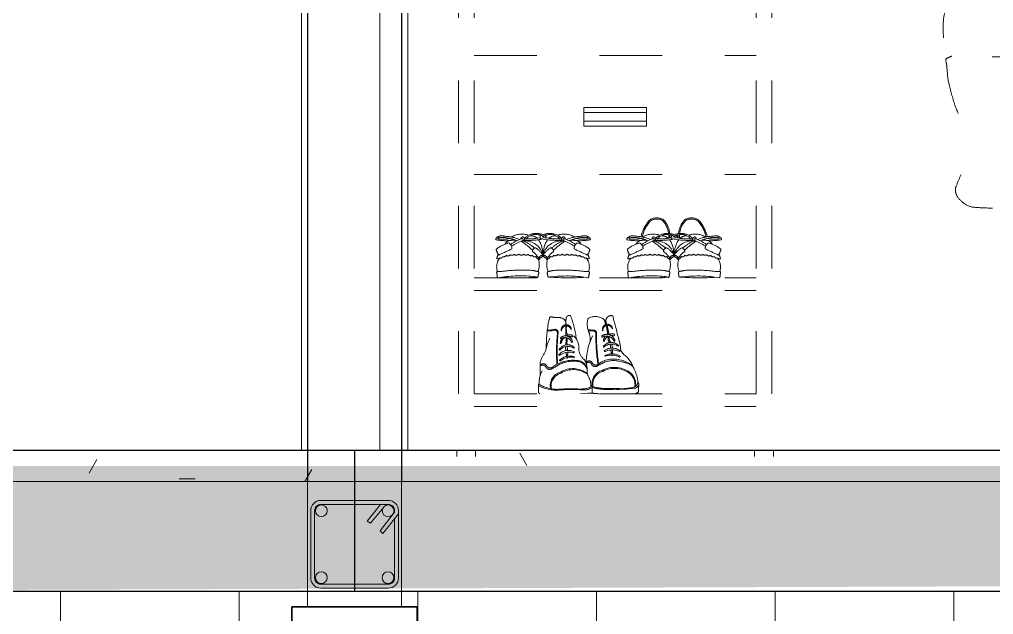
# Model space of a CAD drawing. Header units: millimetres. Extents: x -9559 to 23034, y -7226 to 22400.
# Drawn here: x 152.648 to 154.201, y 46.702 to 47.651 of the extents above; entities that cross this region are included whole.
import ezdxf

# ---------------------------------------------------------------- set-up
doc = ezdxf.new("R2010")
doc.units = ezdxf.units.MM
doc.header["$LTSCALE"] = 0.02
for name, pattern in [('0', [0]), ('ACAD_ISO02W100', [15, 12, -3]), ('DASHED2', [0.375, 0.25, -0.125]), ('Trazo', [0.00635, 0.003175, -0.003175])]:
    doc.linetypes.add(name, pattern=pattern)
for name, color, linetype, lineweight in [('A-DOOR', 8, '0', 18), ('A-DOOR-FRAM', 8, 'Continuous', 18), ('A-FLOR', 252, 'Continuous', 30), ('A-FLOR-LEVL', 251, 'ACAD_ISO02W100', 9), ('A-FLOR-MCUT', 251, 'Continuous', 18), ('A-FLOR-PATT', 8, 'Continuous', 18), ('A-Mueble cocina 1', 9, 'Trazo', 9), ('ES-ZAPATA CORRIDA', 251, 'Continuous', 30)]:
    doc.layers.add(name, color=color, linetype=linetype, lineweight=lineweight)

# ---------------------------------------------------------------- blocks, each defined once
blk = doc.blocks.new('Puerta de 1 hoja - 90 x 210 cm-V19-Sección 3')
at = {"layer": 'A-DOOR', "lineweight": 18}
for p, q in [((5.7072, 2.1), (5.7072, 0)), ((5.7522, 0), (5.7522, 2.1)), ((5.7072, 0), (5.7522, 0))]:
    blk.add_line(p, q, dxfattribs=at)
at = {"layer": 'A-DOOR-FRAM', "lineweight": 9}
for p, q in [((5.5822, 0), (5.5822, 2.1)), ((5.5922, 0), (5.5922, 2.065))]:
    blk.add_line(p, q, dxfattribs=at)
blk = doc.blocks.new('zapata corte')
at = {"layer": 'ES-ZAPATA CORRIDA', "true_color": 0x000000, "transparency": 33554534}
h = blk.add_hatch(dxfattribs=at)
h.set_pattern_fill('214', color=18, scale=0.4, pattern_type=2)
h.set_pattern_definition([(0, (-103.39972, 12.96242), (0.176, 0.304), [0.008, -0.268, 0.004, -0.116, 0.008, -0.284]), (10, (-103.47572, 13.12642), (0.1075682, 0.380459), [0.004, -0.068, 0.008, -0.212, 0.004, -0.264]), (20, (-103.51572, 12.99842), (0.17796127, 0.294635), [0.008, -0.22, 0.004, -0.164, 0.008, -0.128]), (30, (-103.39972, 12.97442), (-0.0292923, 0.3387358), [0.004, -0.132, 0.008, -0.196, 0.004, -0.26]), (40, (-103.51172, 13.06242), (0.04511456, 0.2884938), [0.008, -0.176, 0.004, -0.112, 0.008, -0.204]), (50, (-103.45172, 12.91842), (-0.10699715, 0.3143113), [0.004, -0.148, 0.008, -0.244, 0.004, -0.124]), (60, (-103.43972, 12.94642), (-0.1326307, 0.2982769), [0.008, -0.164, 0.004, -0.192, 0.008, -0.148]), (70, (-103.48372, 12.89842), (-0.14652303, 0.28744913), [0.004, -0.076, 0.008, -0.128, 0.004, -0.176]), (80, (-103.46372, 13.13442), (-0.2780871, 0.2196259), [0.008, -0.176, 0.004, -0.208, 0.008, -0.196]), (90, (-103.43972, 12.96242), (-0.352, 0.148), [0.004, -0.124, 0.008, -0.244, 0.004, -0.248]), (100, (-103.50372, 13.08642), (-0.3188109, 0.1956108), [0.008, -0.156, 0.004, -0.128, 0.008, -0.292]), (110, (-103.53172, 12.85842), (-0.2980345, 0.11713), [0.004, -0.104, 0.008, -0.212, 0.004, -0.232]), (120, (-103.63972, 12.90642), (-0.3891281, 0.0339897), [0.008, -0.268, 0.004, -0.124, 0.008, -0.164]), (130, (-103.55172, 12.81842), (-0.3844004, 0.08473684), [0.004, -0.088, 0.008, -0.172, 0.004, -0.224]), (140, (-103.67172, 13.13842), (-0.27870223, -0.0272225), [0.008, -0.144, 0.004, -0.124, 0.008, -0.168]), (150, (-103.33972, 12.79442), (-0.3151, -0.2337691), [0.004, -0.112, 0.008, -0.248, 0.004, -0.228]), (160, (-103.60372, 13.01842), (-0.3062568, -0.1865014), [0.008, -0.168, 0.004, -0.152, 0.008, -0.244]), (170, (-103.57972, 12.92242), (-0.28196865, -0.1939837), [0.004, -0.132, 0.008, -0.18, 0.004, -0.176])])
h.paths.add_polyline_path([(-0.2996, -1.55), (-0.2996, -1.8), (0.3003, -1.8), (0.3, -1.55), (0.1, -1.55)])
h = blk.add_hatch(dxfattribs=at)
h.set_pattern_fill('132', color=18, scale=0.2, pattern_type=2)
h.set_pattern_definition([(225, (-103.58772, 12.97042), (-2e-17, -0.20000006), [0.1414214, -0.1414214]), (314.4327, (-103.5877248, 12.9464236), (-9.7999941856, 10.00000567215), [0.1428426, -14.1414144]), (225, (-103.58772, 12.92042), (-2e-17, -0.20000006), [0.1414214, -0.1414214]), (314.4327, (-103.5877248, 12.8964236), (-9.7999941856, 10.00000567215), [0.1428426, -14.1414144]), (225, (-103.58772, 12.87042), (-2e-17, -0.20000006), [0.1414214, -0.1414214]), (315.7639, (-103.587725, 12.8444236), (7.40000032647, -7.19999979259), [0.1060754, -10.501469]), (225, (-103.58772, 12.82042), (-2e-17, -0.20000006), [0.0707106, -0.212132]), (317.2906, (-103.587725, 12.794424), (2.3999994996, -2.2000004077), [0.0353836, -3.5029776]), (135, (-103.48772, 12.89642), (-0.20000006, 0), [0.1046518, -0.178191]), (135, (-103.48772, 12.94642), (-0.20000006, 0), [0.0339412, -0.2489016]), (45, (-103.68772, 12.92042), (0, 0.20000006), [0.0707106, -0.212132])])
h.paths.add_polyline_path([(0.3, -1.8), (-0.3, -1.8), (-0.3, -1.9), (0.3, -1.9)])
at = {"layer": 'ES-ZAPATA CORRIDA', "lineweight": 35}
for p, q in [((0.1, -0.2), (-0.1, -0.2)), ((-0.1, -1.55), (-0.1, -0.2)), ((0.1, -0.2), (0.1, -1.55)), ((-0.3, -1.55), (0.1, -1.55)), ((-0.2996, -1.9008), (-0.2996, -1.55)), ((0.1, -1.55), (0.3, -1.55)), ((0.3, -1.55), (0.3004, -1.9)), ((-0.3, -1.8), (0.3, -1.8)), ((0.3, -1.9), (-0.2996, -1.9008))]:
    blk.add_line(p, q, dxfattribs=at)
at = {"layer": 'ES-ZAPATA CORRIDA', "lineweight": 25}
for p, q in [((-0.1, -0.26), (0.1, -0.26)), ((-0.1, -0.3), (0.1, -0.3)), ((-0.1, -0.51), (0.1, -0.51)), ((-0.1, -0.55), (0.1, -0.55)), ((-0.1, -0.76), (0.1, -0.76)), ((-0.1, -0.8), (0.1, -0.8)), ((-0.1, -1.01), (0.1, -1.01)), ((-0.1, -1.05), (0.1, -1.05)), ((-0.1, -1.26), (0.1, -1.26)), ((-0.1, -1.3), (0.1, -1.3)), ((-0.1, -1.51), (0.1, -1.51))]:
    blk.add_line(p, q, dxfattribs=at)
at = {"layer": 'ES-ZAPATA CORRIDA', "lineweight": 9}
blk.add_lwpolyline([(-0.075, 0), (0.075, 0), (0.075, -0.2), (-0.075, -0.2)], close=True, dxfattribs=at)
blk.add_lwpolyline([(-0.07, -0.0463), (-0.07, -0.1538, 0.414214), (-0.0538, -0.17), (0.0537, -0.17, 0.414214), (0.07, -0.1538), (0.07, -0.0463, 0.414214), (0.0537, -0.03), (-0.0538, -0.03, 0.414214)], format="xyb", close=True, dxfattribs=at)
blk.add_lwpolyline([(0.0637, -0.0487), (0.0637, -0.0463, 0.414214), (0.0537, -0.0363), (-0.0538, -0.0363, 0.414214), (-0.0638, -0.0463), (-0.0638, -0.1538, 0.414214), (-0.0538, -0.1638), (0.0537, -0.1638, 0.414214), (0.0637, -0.1538), (0.0637, -0.0593)], format="xyb", dxfattribs=at)
for points in [[(0.0464, -0.0406), (0.0256, -0.0665), (0.0202, -0.0633), (0.0414, -0.0363)], [(0.0637, -0.0487), (0.0409, -0.0784), (0.0452, -0.083), (0.07, -0.0514)]]:
    blk.add_lwpolyline(points, dxfattribs=at)
for centre in [(-0.053, -0.0466), (0.0535, -0.0467), (-0.0531, -0.1532), (0.0532, -0.1533)]:
    blk.add_circle(centre, 0.00937, dxfattribs=at)

msp = doc.modelspace()

# ---------------------------------------------------------------- hatches: boundary and pattern name
at = {"layer": 'A-FLOR-PATT'}
h = msp.add_hatch(dxfattribs=at)
h.set_pattern_fill('FP_2', color=256, style=0, pattern_type=2)
h.set_pattern_definition([(0, (132.78347, 49.66084), (0.6096, 0.1524), [0.02515, -0.43205, 0.02515, -0.43205, -2.438]), (0, (132.78347, 49.66084), (0.6096, 0.1524), [-0.9144, 0.02515, -0.88925, 0.02515, -0.43205, -1.067]), (0, (132.78347, 49.66084), (0.6096, 0.1524), [-2.286, 0.02515, -0.27965, 0.02515, -0.73685]), (120, (133.01147, 49.73784), (-0.4367823, 0.4517291), [0.02515, -0.43205, 0.02515, -0.43205, -2.438]), (120, (133.01147, 49.73784), (-0.4367823, 0.4517291), [-0.9144, 0.02515, -0.88925, 0.02515, -0.43205, -1.067]), (120, (133.01147, 49.73784), (-0.4367823, 0.4517291), [-2.286, 0.02515, -0.27965, 0.02515, -0.73685]), (240, (133.08747, 50.04184), (-0.1728177, -0.6041291), [0.02515, -0.43205, 0.02515, -0.43205, -2.438]), (240, (133.08747, 50.04184), (-0.1728177, -0.6041291), [-0.9144, 0.02515, -0.88925, 0.02515, -0.43205, -1.067]), (240, (133.08747, 50.04184), (-0.1728177, -0.6041291), [-2.286, 0.02515, -0.27965, 0.02515, -0.73685])])
h.paths.add_polyline_path([(152.0398, 46.9138), (153.4572, 46.9138), (153.4572, 46.9638), (150.8666, 46.9638), (150.8666, 46.9138), (151.9926, 46.9138)])
h = msp.add_hatch(dxfattribs=at)
h.set_pattern_fill('FP_3', color=256, style=0, pattern_type=2)
h.set_pattern_definition([(50, (132.78347, 49.66084), (0.5465545, -0.047815), [0.05715, -0.62865]), (355, (132.78347, 49.66084), (-0.105728, 0.573166), [0.04572, -0.50292]), (100.451, (132.82847, 49.65784), (0.440828, 0.525349), [0.04857, -0.53427]), (46.184, (132.78347, 49.81384), (0.813237, -0.126129), [0.08572, -0.94297]), (96.636, (132.8505, 49.8028), (0.712212, 0.742287), [0.07286, -0.80141]), (351.184, (132.7835, 49.8138), (0.712217, 0.742274), [0.06858, -0.75438]), (21, (132.85947, 49.77584), (0.454846, -0.306795), [0.05715, -0.62865]), (326, (132.85947, 49.77584), (0.185405, 0.55256), [0.04572, -0.50292]), (71.451, (132.89747, 49.74984), (0.640251, 0.245763), [0.04857, -0.53427]), (37.5, (132.78347, 49.66084), (0.009261, 0.2536672), [0.02515, -0.47168, 0.02515, -0.48539, -0.50482]), (37.5, (132.78347, 49.66084), (0.009261, 0.2536672), [-1.007, 0.02515, -0.47968]), (7.5, (132.78347, 49.66084), (0.2004558, 0.300546), [0.02515, -0.26594, 0.02515, -0.46025, -0.1924]), (7.5, (132.78347, 49.66084), (0.2004558, 0.300546), [-0.77648, 0.02515, -0.16726]), (327.5, (132.61347, 49.66084), (0.4067682, -0.0171882), [0.02515, -0.16535, 0.02515, -0.56921, -0.78867]), (327.5, (132.61347, 49.66084), (0.4067682, -0.0171882), [-0.78486, 0.02515, -0.76352]), (317.5, (132.53647, 49.66084), (0.444383, 0.0762794), [0.02515, -0.2225, 0.02515, -0.36957, -0.56007]), (317.5, (132.53647, 49.66084), (0.444383, 0.0762794), [-0.64237, 0.02515, -0.53492])])
h.paths.add_polyline_path([(152.0398, 46.7388), (158.8572, 46.7638), (158.8572, 46.9388), (142.9822, 46.9388), (142.9822, 46.7638), (151.9454, 46.7388)])
at = {"layer": 'ES-ZAPATA CORRIDA', "lineweight": 5, "transparency": 33554470}
h = msp.add_hatch(dxfattribs=at)
h.set_pattern_fill('APPIANRN', color=256, scale=0.03, pattern_type=2)
h.set_pattern_definition([(0, (-17.28964, 116.11424), (0, 0.1875), []), (90, (-17.28964, 116.11424), (-0.1425, 0.1875), [0.1875, -0.1875])])
h.paths.add_polyline_path([(148.3822, 45.3638), (148.3822, 46.7388), (143.1572, 46.7388), (143.1572, 45.3638), (143.3572, 45.3638)])
h.paths.add_polyline_path([(149.4822, 46.7388), (148.5822, 46.7388), (148.5822, 45.3638), (148.7822, 45.3638), (149.4822, 45.3638)])
h.paths.add_polyline_path([(149.6822, 46.7388), (149.6822, 45.3638), (149.8822, 45.3638), (153.0822, 45.3638), (153.0822, 46.7388)])
h.paths.add_polyline_path([(153.2822, 46.7388), (153.2822, 45.3638), (153.4822, 45.3638), (158.6822, 45.3638), (158.6822, 46.7388)])
h.paths.add_polyline_path([(158.8822, 45.3638), (159.0822, 45.3638), (159.7072, 45.3638), (159.7072, 46.7388), (158.8822, 46.7388)])

# ---------------------------------------------------------------- linework, layer by layer
for p, q in [((153.2572, 49.0988), (153.2572, 46.9138)), ((153.1072, 49.0638), (153.1072, 46.9138)), ((153.1822, 46.9638), (153.1822, 46.7388))]:
    msp.add_line(p, q)
at = {"layer": 'A-FLOR'}
for p, q in [((143.1322, 46.9638), (158.8572, 46.9638)), ((142.9822, 46.7388), (159.8072, 46.7388))]:
    msp.add_line(p, q, dxfattribs=at)
at = {"layer": 'A-FLOR-LEVL'}
msp.add_line((138.4804, 46.9638), (162.7307, 46.9638), dxfattribs=at)
at = {"layer": 'A-FLOR-MCUT'}
msp.add_line((159.8822, 46.9138), (142.9822, 46.9138), dxfattribs=at)
at = {"layer": 'A-Mueble cocina 1'}
for p, q in [((153.3477, 48.1538), (153.3477, 46.9638)), ((153.3727, 48.1538), (153.3727, 46.9638)), ((153.8227, 48.1538), (153.8227, 46.9638)), ((153.8477, 48.1538), (153.8477, 46.9638)), ((153.3727, 47.5938), (153.8227, 47.5938)), ((153.5477, 47.5028), (153.6477, 47.5028)), ((153.5477, 47.4888), (153.6477, 47.4888)), ((153.3727, 47.4038), (153.8227, 47.4038)), ((153.3727, 47.2388), (153.8227, 47.2388)), ((153.3727, 47.2188), (153.8227, 47.2188)), ((153.4756, 47.068), (153.4758, 47.0554)), ((153.5612, 47.065), (153.5611, 47.0569)), ((153.6354, 47.0686), (153.6351, 47.0614)), ((153.3727, 47.0538), (153.8227, 47.0538)), ((153.5541, 47.0548), (153.5424, 47.0538)), ((153.5613, 47.0547), (153.5541, 47.0548)), ((153.5611, 47.0569), (153.5613, 47.0547)), ((153.6351, 47.0614), (153.6349, 47.0565)), ((153.3727, 47.0338), (153.8227, 47.0338)), ((153.3452, 46.9638), (153.3752, 46.9638)), ((153.3452, 46.9638), (153.3452, 46.9538)), ((153.3752, 46.9638), (153.3752, 46.9538)), ((153.8202, 46.9638), (153.8502, 46.9638)), ((153.8202, 46.9638), (153.8202, 46.9538)), ((153.8502, 46.9638), (153.8502, 46.9538))]:
    msp.add_line(p, q, dxfattribs=at)
msp.add_lwpolyline([(153.5477, 47.5108), (153.6477, 47.5108), (153.6477, 47.4808), (153.5477, 47.4808)], close=True, dxfattribs=at)
for centre, radius, start, end in [((153.6972, 47.2915), 0.0596, 138.9442, 167.5065), ((153.6972, 47.2915), 0.0577, 138.9442, 167.5065), ((153.6643, 47.3149), 0.0198, 57.0768, 127.3678), ((153.6643, 47.3149), 0.0179, 57.0768, 127.3678), ((153.6484, 47.3063), 0.0347, 5.5276, 43.4895), ((153.6484, 47.3063), 0.0366, 4.9849, 43.4895), ((153.7354, 47.3063), 0.0366, 136.5105, 175.0151), ((153.7354, 47.3063), 0.0347, 136.5105, 174.4724), ((153.7195, 47.3149), 0.0198, 52.6322, 122.9232), ((153.7195, 47.3149), 0.0179, 52.6322, 122.9232), ((153.6866, 47.2915), 0.0577, 12.4935, 41.0558), ((153.6866, 47.2915), 0.0596, 12.4935, 41.0558), ((153.4088, 47.3008), 0.00148, 126.8752, 278.823), ((153.4167, 47.2943), 0.0117, 74.6811, 138.9378), ((153.4229, 47.3787), 0.0805, 260.0509, 275.5472), ((153.4119, 47.3018), 0.00104, 87.0433, 226.0678), ((153.419, 47.3644), 0.0638, 263.0133, 276.0443), ((153.4186, 47.2698), 0.0336, 74.2479, 101.4332), ((153.4124, 47.2049), 0.101, 70.73, 85.7527), ((153.438, 47.2817), 0.0194, 121.1352, 146.2367), ((153.4241, 47.3096), 0.00882, 280.5029, 301.6422), ((153.4222, 47.2637), 0.0389, 61.753, 81.7229), ((153.4349, 47.286), 0.0132, 64.6476, 108.6665), ((153.4658, 47.2482), 0.0558, 107.5826, 128.4054), ((153.4491, 47.2755), 0.0332, 71.1894, 121.2529), ((153.4947, 47.1913), 0.1161, 112.6928, 122.3746), ((153.449, 47.3019), 0.00148, 125.2967, 218.7051), ((153.3745, 47.1859), 0.1335, 46.6239, 56.7329), ((153.4509, 47.3009), 0.00354, 109.2322, 141.235), ((153.4494, 47.2999), 0.00158, 291.9885, 103.6744), ((153.4496, 47.3006), 0.00373, 313.8807, 88.0951), ((153.4512, 47.2987), 0.0013, 193.8798, 319.3546), ((153.3947, 47.1924), 0.1201, 51.5682, 61.3996), ((153.4546, 47.2696), 0.0282, 14.3402, 93.511), ((153.4616, 47.3998), 0.1011, 265.1124, 282.0656), ((153.4701, 47.2878), 0.0218, 88.786, 140.8868), ((153.4615, 47.3875), 0.0863, 264.4742, 281.1126), ((153.4707, 47.2901), 0.0181, 76.3652, 141.7391), ((153.4622, 47.2872), 0.0189, 51.6514, 88.7356), ((153.4727, 47.2854), 0.0243, 65.437, 94.9948), ((153.4728, 47.2875), 0.0202, 67.7597, 83.8417), ((153.4458, 47.2788), 0.0363, 356.4465, 35.0697), ((153.4809, 47.304), 0.00296, 168.3421, 225.3247), ((153.4929, 47.2854), 0.0243, 85.0052, 127.8649), ((153.5039, 47.3998), 0.1011, 255.6055, 274.8876), ((153.4928, 47.2875), 0.0202, 96.1583, 124.5859), ((153.504, 47.3875), 0.0863, 254.7236, 275.5258), ((153.4728, 47.2875), 0.0202, 55.4141, 60.3812), ((153.4615, 47.3875), 0.0863, 284.2572, 285.2764), ((153.5197, 47.2788), 0.0363, 144.9303, 183.5535), ((153.5109, 47.2696), 0.0282, 86.489, 165.6598), ((153.4727, 47.2854), 0.0243, 52.1351, 59.2083), ((153.4847, 47.304), 0.00296, 335.8609, 11.6579), ((153.4949, 47.2901), 0.0181, 38.2609, 103.6348), ((153.5034, 47.2872), 0.0189, 91.2644, 128.3486), ((153.4955, 47.2878), 0.0218, 39.1132, 91.214), ((153.5708, 47.1924), 0.1201, 118.6004, 128.4318), ((153.5911, 47.1859), 0.1335, 123.2671, 133.3761), ((153.5164, 47.2755), 0.0332, 58.7471, 108.8106), ((153.5159, 47.3006), 0.00373, 91.9049, 226.1193), ((153.5143, 47.2987), 0.0013, 220.6454, 346.1202), ((153.5162, 47.2999), 0.00158, 76.3256, 248.0115), ((153.4708, 47.1913), 0.1161, 57.6254, 67.3072), ((153.5147, 47.3009), 0.00354, 38.765, 70.7678), ((153.4997, 47.2482), 0.0558, 51.5946, 72.4174), ((153.5166, 47.3019), 0.00148, 321.2949, 54.7033), ((153.5532, 47.2049), 0.101, 94.2473, 109.27), ((153.5434, 47.2637), 0.0389, 98.2771, 118.247), ((153.5306, 47.286), 0.0132, 71.3335, 115.3524), ((153.5426, 47.3787), 0.0805, 264.4528, 279.9491), ((153.5415, 47.3096), 0.00882, 238.3578, 259.4971), ((153.5275, 47.2817), 0.0194, 33.7633, 58.8648), ((153.5469, 47.2698), 0.0336, 78.5668, 105.7521), ((153.5466, 47.3644), 0.0638, 263.9557, 276.9867), ((153.5488, 47.2943), 0.0117, 41.0622, 105.3189), ((153.5536, 47.3018), 0.00104, 313.9322, 92.9567), ((153.5568, 47.3008), 0.00148, 261.177, 53.1248), ((153.6179, 47.3008), 0.00148, 126.8752, 278.823), ((153.6259, 47.2943), 0.0117, 74.6811, 138.9378), ((153.632, 47.3787), 0.0805, 260.0509, 275.5472), ((153.621, 47.3018), 0.00104, 87.0433, 226.0678), ((153.6281, 47.3644), 0.0638, 263.0133, 276.0443), ((153.6278, 47.2698), 0.0336, 74.2479, 101.4332), ((153.6215, 47.2049), 0.101, 70.73, 85.7527), ((153.6471, 47.2817), 0.0194, 121.1352, 146.2367), ((153.6332, 47.3096), 0.00882, 280.5029, 301.6422), ((153.6313, 47.2637), 0.0389, 61.753, 81.7229), ((153.6441, 47.286), 0.0132, 64.6476, 108.6665), ((153.675, 47.2482), 0.0558, 107.5826, 128.4054), ((153.6583, 47.2755), 0.0332, 71.1894, 121.2529), ((153.7039, 47.1913), 0.1161, 112.6928, 122.3746), ((153.6581, 47.3019), 0.00148, 125.2967, 218.7051), ((153.5836, 47.1859), 0.1335, 46.6239, 56.7329), ((153.66, 47.3009), 0.00354, 109.2322, 141.235), ((153.6585, 47.2999), 0.00158, 291.9885, 103.6744), ((153.6587, 47.3006), 0.00373, 313.8807, 88.0951), ((153.6603, 47.2987), 0.0013, 193.8798, 319.3546), ((153.6038, 47.1924), 0.1201, 51.5682, 61.3996), ((153.6638, 47.2696), 0.0282, 14.3402, 93.511), ((153.6708, 47.3998), 0.1011, 265.1124, 282.0656), ((153.6792, 47.2878), 0.0218, 88.786, 140.8868), ((153.6706, 47.3875), 0.0863, 264.4742, 281.1126), ((153.6798, 47.2901), 0.0181, 76.3652, 141.7391), ((153.6713, 47.2872), 0.0189, 51.6514, 88.7356), ((153.6818, 47.2854), 0.0243, 65.437, 94.9948), ((153.671, 47.305), 0.0125, 346.4834, 13.2228), ((153.6819, 47.2875), 0.0202, 67.7597, 83.8417), ((153.6549, 47.2788), 0.0363, 356.4465, 35.0697), ((153.6618, 47.3052), 0.0235, 352.9545, 5.5313), ((153.69, 47.304), 0.00296, 168.3421, 225.3247), ((153.702, 47.2854), 0.0243, 85.0052, 127.8649), ((153.713, 47.3998), 0.1011, 255.6055, 274.8876), ((153.7019, 47.2875), 0.0202, 96.1583, 124.5859), ((153.7132, 47.3875), 0.0863, 254.7236, 275.5258), ((153.6819, 47.2875), 0.0202, 55.4141, 60.3812), ((153.6706, 47.3875), 0.0863, 284.2572, 285.2764), ((153.7289, 47.2788), 0.0363, 144.9303, 183.5535), ((153.72, 47.2696), 0.0282, 86.489, 165.6598), ((153.6818, 47.2854), 0.0243, 52.1351, 59.2083), ((153.6938, 47.304), 0.00296, 335.8609, 11.6579), ((153.722, 47.3052), 0.0235, 174.4687, 187.0455), ((153.704, 47.2901), 0.0181, 38.2609, 103.6348), ((153.7128, 47.305), 0.0125, 166.7772, 193.5166), ((153.7125, 47.2872), 0.0189, 91.2644, 128.3486), ((153.7046, 47.2878), 0.0218, 39.1132, 91.214), ((153.78, 47.1924), 0.1201, 118.6004, 128.4318), ((153.8002, 47.1859), 0.1335, 123.2671, 133.3761), ((153.7255, 47.2755), 0.0332, 58.7471, 108.8106), ((153.7251, 47.3006), 0.00373, 91.9049, 226.1193), ((153.7235, 47.2987), 0.0013, 220.6454, 346.1202), ((153.7253, 47.2999), 0.00158, 76.3256, 248.0115), ((153.6799, 47.1913), 0.1161, 57.6254, 67.3072), ((153.7238, 47.3009), 0.00354, 38.765, 70.7678), ((153.7088, 47.2482), 0.0558, 51.5946, 72.4174), ((153.7257, 47.3019), 0.00148, 321.2949, 54.7033), ((153.7623, 47.2049), 0.101, 94.2473, 109.27), ((153.7525, 47.2637), 0.0389, 98.2771, 118.247), ((153.7397, 47.286), 0.0132, 71.3335, 115.3524), ((153.7518, 47.3787), 0.0805, 264.4528, 279.9491), ((153.7506, 47.3096), 0.00882, 238.3578, 259.4971), ((153.7367, 47.2817), 0.0194, 33.7633, 58.8648), ((153.756, 47.2698), 0.0336, 78.5668, 105.7521), ((153.7557, 47.3644), 0.0638, 263.9557, 276.9867), ((153.7579, 47.2943), 0.0117, 41.0622, 105.3189), ((153.7627, 47.3018), 0.00104, 313.9322, 92.9567), ((153.7659, 47.3008), 0.00148, 261.177, 53.1248), ((153.4414, 47.2427), 0.0535, 104.3418, 128.6826), ((153.4297, 47.2892), 0.0222, 192.3775, 218.776), ((152.3415, 49.5563), 2.5198, 295.1473, 295.6693), ((153.4236, 47.2861), 0.00957, 354.2104, 61.4538), ((153.4721, 47.2808), 0.00632, 102.4362, 177.9102), ((153.4363, 47.2384), 0.0596, 38.191, 54.6694), ((153.5293, 47.2384), 0.0596, 125.3306, 141.809), ((153.4934, 47.2808), 0.00632, 2.0898, 77.5638), ((153.542, 47.2861), 0.00957, 118.5462, 185.7896), ((154.624, 49.5563), 2.5198, 244.3307, 244.8527), ((153.5242, 47.2427), 0.0535, 51.3174, 75.6582), ((153.5359, 47.2892), 0.0222, 321.224, 347.6225), ((153.6505, 47.2427), 0.0535, 104.3418, 128.6826), ((153.6388, 47.2892), 0.0222, 192.3775, 218.776), ((152.5507, 49.5563), 2.5198, 295.1473, 295.6693), ((153.6327, 47.2861), 0.00957, 354.2104, 61.4538), ((153.6812, 47.2808), 0.00632, 102.4362, 177.9102), ((153.6454, 47.2384), 0.0596, 38.191, 54.6694), ((153.7384, 47.2384), 0.0596, 125.3306, 141.809), ((153.7026, 47.2808), 0.00632, 2.0898, 77.5638), ((153.7511, 47.2861), 0.00957, 118.5462, 185.7896), ((154.8331, 49.5563), 2.5198, 244.3307, 244.8527), ((153.7333, 47.2427), 0.0535, 51.3174, 75.6582), ((153.745, 47.2892), 0.0222, 321.224, 347.6225), ((153.4322, 47.2561), 0.0234, 141.7239, 196.4633), ((153.4268, 47.2669), 0.018, 148.1838, 171.7335), ((153.4104, 47.2745), 0.00526, 254.5208, 310.9122), ((153.415, 47.2736), 0.0033, 248.7397, 340.4747), ((153.4198, 47.2774), 0.00512, 251.0922, 328.2964), ((153.4268, 47.2778), 0.00404, 229.6746, 327.2907), ((153.433, 47.2805), 0.00564, 240.5271, 313.3313), ((153.4403, 47.2802), 0.00511, 228.0653, 317.6552), ((153.4482, 47.282), 0.00673, 231.6061, 308.3939), ((153.4557, 47.2792), 0.00411, 215.6958, 317.86), ((153.4634, 47.2803), 0.00605, 219.8477, 296.7445), ((153.4456, 47.2523), 0.0352, 31.2815, 54.8502), ((153.4692, 47.2754), 0.00307, 190.1271, 315.4144), ((153.4766, 47.2742), 0.0053, 190.076, 256.1907), ((153.4473, 47.2596), 0.0295, 339.3017, 18.7042), ((153.4765, 47.2697), 0.00138, 208.6075, 42.151), ((153.4833, 47.2664), 0.00878, 91.4483, 151.9801), ((153.4763, 47.2778), 0.00727, 264.2127, 339.2158), ((153.4822, 47.2664), 0.00878, 28.0199, 88.5517), ((153.4892, 47.2778), 0.00727, 200.7842, 275.7873), ((153.489, 47.2697), 0.00138, 137.849, 331.3925), ((153.5182, 47.2596), 0.0295, 161.2958, 200.6983), ((153.52, 47.2523), 0.0352, 125.1498, 148.7185), ((153.489, 47.2742), 0.0053, 283.8093, 349.924), ((153.4964, 47.2754), 0.00307, 224.5856, 349.8729), ((153.5021, 47.2803), 0.00605, 243.2555, 320.1523), ((153.5098, 47.2792), 0.00411, 222.14, 324.3042), ((153.5173, 47.282), 0.00673, 231.6061, 308.3939), ((153.5253, 47.2802), 0.00511, 222.3448, 311.9347), ((153.5326, 47.2805), 0.00564, 226.6687, 299.4729), ((153.5387, 47.2778), 0.00404, 212.7093, 310.3254), ((153.5457, 47.2774), 0.00512, 211.7036, 288.9078), ((153.5505, 47.2736), 0.0033, 199.5253, 291.2603), ((153.5333, 47.2561), 0.0234, 343.5367, 38.2761), ((153.5551, 47.2745), 0.00526, 229.0878, 285.4792), ((153.5387, 47.2669), 0.018, 8.2665, 31.8162), ((153.6413, 47.2561), 0.0234, 141.7239, 196.4633), ((153.6359, 47.2669), 0.018, 148.1838, 171.7335), ((153.6195, 47.2745), 0.00526, 254.5208, 310.9122), ((153.6242, 47.2736), 0.0033, 248.7397, 340.4747), ((153.6289, 47.2774), 0.00512, 251.0922, 328.2964), ((153.6359, 47.2778), 0.00404, 229.6746, 327.2907), ((153.6421, 47.2805), 0.00564, 240.5271, 313.3313), ((153.6494, 47.2802), 0.00511, 228.0653, 317.6552), ((153.6573, 47.282), 0.00673, 231.6061, 308.3939), ((153.6648, 47.2792), 0.00411, 215.6958, 317.86), ((153.6725, 47.2803), 0.00605, 219.8477, 296.7445), ((153.6547, 47.2523), 0.0352, 31.2815, 54.8502), ((153.6783, 47.2754), 0.00307, 190.1271, 315.4144), ((153.6857, 47.2742), 0.0053, 190.076, 256.1907), ((153.6565, 47.2596), 0.0295, 339.3017, 18.7042), ((153.6856, 47.2697), 0.00138, 208.6075, 42.151), ((153.6925, 47.2664), 0.00878, 91.4483, 151.9801), ((153.6855, 47.2778), 0.00727, 264.2127, 339.2158), ((153.6913, 47.2664), 0.00878, 28.0199, 88.5517), ((153.6983, 47.2778), 0.00727, 200.7842, 275.7873), ((153.6982, 47.2697), 0.00138, 137.849, 331.3925), ((153.7273, 47.2596), 0.0295, 161.2958, 200.6983), ((153.7291, 47.2523), 0.0352, 125.1498, 148.7185), ((153.6981, 47.2742), 0.0053, 283.8093, 349.924), ((153.7055, 47.2754), 0.00307, 224.5856, 349.8729), ((153.7113, 47.2803), 0.00605, 243.2555, 320.1523), ((153.719, 47.2792), 0.00411, 222.14, 324.3042), ((153.7265, 47.282), 0.00673, 231.6061, 308.3939), ((153.7344, 47.2802), 0.00511, 222.3448, 311.9347), ((153.7417, 47.2805), 0.00564, 226.6687, 299.4729), ((153.7479, 47.2778), 0.00404, 212.7093, 310.3254), ((153.7549, 47.2774), 0.00512, 211.7036, 288.9078), ((153.7596, 47.2736), 0.0033, 199.5253, 291.2603), ((153.7425, 47.2561), 0.0234, 343.5367, 38.2761), ((153.7643, 47.2745), 0.00526, 229.0878, 285.4792), ((153.7479, 47.2669), 0.018, 8.2665, 31.8162), ((153.4537, 46.9536), 0.2979, 92.4072, 97.3441), ((153.4484, 47.0247), 0.2267, 85.0546, 91.8394), ((153.4767, 47.277), 0.0279, 251.7367, 266.3181), ((153.4888, 47.277), 0.0279, 273.6819, 288.2633), ((153.5171, 47.0247), 0.2267, 88.1606, 94.9454), ((153.5119, 46.9536), 0.2979, 82.6559, 87.5928), ((153.6628, 46.9536), 0.2979, 92.4072, 97.3441), ((153.6576, 47.0247), 0.2267, 85.0546, 91.8394), ((153.6859, 47.277), 0.0279, 251.7367, 266.3181), ((153.6979, 47.277), 0.0279, 273.6819, 288.2633), ((153.7262, 47.0247), 0.2267, 88.1606, 94.9454), ((153.721, 46.9536), 0.2979, 82.6559, 87.5928), ((153.4128, 47.2468), 0.00399, 138.9661, 218.1363), ((153.415, 47.2426), 0.00564, 161.5237, 218.7406), ((153.4134, 47.259), 0.0102, 249.2402, 282.5947), ((153.4464, 47.0308), 0.2113, 84.5471, 99.7429), ((153.4436, 47.6255), 0.3867, 265.7839, 274.226), ((153.4515, 47.1461), 0.0962, 76.4037, 81.0551), ((153.4694, 47.2429), 0.00571, 324.8493, 13.0869), ((153.4724, 47.2467), 0.0036, 317.0847, 43.8763), ((153.4949, 47.246), 0.00532, 144.218, 215.0113), ((153.4932, 47.2421), 0.0028, 161.5297, 231.0138), ((153.5046, 47.1474), 0.0935, 93.3467, 98.066), ((153.5237, 47.5771), 0.3382, 264.8648, 274.5192), ((153.5209, 47.0307), 0.2112, 80.7263, 95.9262), ((153.5522, 47.259), 0.0102, 257.4053, 290.7598), ((153.5505, 47.2426), 0.00564, 321.2594, 18.4763), ((153.5528, 47.2468), 0.00399, 321.8637, 41.0339), ((153.6219, 47.2468), 0.00399, 138.9661, 218.1363), ((153.6241, 47.2426), 0.00564, 161.5237, 218.7406), ((153.6225, 47.259), 0.0102, 249.2402, 282.5947), ((153.6555, 47.0308), 0.2113, 84.5471, 99.7429), ((153.6527, 47.6255), 0.3867, 265.7839, 274.226), ((153.6606, 47.1461), 0.0962, 76.4037, 81.0551), ((153.6786, 47.2429), 0.00571, 324.8493, 13.0869), ((153.6815, 47.2467), 0.0036, 317.0847, 43.8763), ((153.704, 47.246), 0.00532, 144.218, 215.0113), ((153.7023, 47.2421), 0.0028, 161.5297, 231.0138), ((153.7137, 47.1474), 0.0935, 93.3467, 98.066), ((153.7328, 47.5771), 0.3382, 264.8648, 274.5192), ((153.73, 47.0307), 0.2112, 80.7263, 95.9262), ((153.7613, 47.259), 0.0102, 257.4053, 290.7598), ((153.7597, 47.2426), 0.00564, 321.2594, 18.4763), ((153.7619, 47.2468), 0.00399, 321.8637, 41.0339), ((153.4802, 47.1761), 0.013, 336.5788, 0.7847), ((153.4958, 47.1613), 0.0152, 71.7923, 99.8441), ((153.5042, 47.1389), 0.037, 78.6985, 95.6746), ((153.5095, 47.1654), 0.00994, 352.1969, 78.5688), ((153.5569, 47.1679), 0.0377, 170.2218, 185.756), ((153.5246, 47.174), 0.00489, 66.1498, 177.1487), ((153.381, 47.1222), 0.1561, 6.9446, 21.1482), ((153.5869, 47.1651), 0.0336, 163.9973, 203.6366), ((153.566, 47.1532), 0.024, 54.3889, 118.407), ((153.563, 47.1634), 0.0194, 1.7172, 28.6504), ((153.5913, 47.1704), 0.00824, 70.1727, 173.8131), ((156.3281, 47.8622), 2.8183, 194.0481, 194.8915), ((153.6917, 47.1301), 0.2037, 168.4366, 180.7414), ((153.5199, 47.1561), 0.00803, 359.9129, 193.9481), ((153.5201, 47.1541), 0.00803, 13.8609, 180.7969), ((154.0248, 47.1618), 0.5057, 179.9682, 181.6803), ((153.5521, 47.1579), 0.0322, 172.3884, 198.457), ((153.5856, 47.1568), 0.00803, 5.4188, 199.454), ((153.586, 47.1549), 0.00803, 19.3668, 186.3028), ((153.5445, 47.1474), 0.0413, 1.76, 21.2304), ((153.6203, 47.1728), 0.0373, 182.3573, 193.2385), ((152.6274, 46.9706), 0.9769, 10.5027, 11.3545), ((153.571, 47.1065), 0.0855, 154.9871, 169.5414), ((153.4899, 47.1937), 0.0396, 269.3563, 285.4691), ((153.5008, 47.1505), 0.00511, 345.2331, 93.7542), ((153.8087, 47.1199), 0.3044, 174.4789, 183.5521), ((153.525, 47.1335), 0.0146, 141.0172, 172.9664), ((153.5139, 47.1426), 0.00302, 162.2911, 203.739), ((153.5186, 47.1348), 0.0116, 12.1329, 131.023), ((153.5179, 47.1319), 0.0116, 18.806, 125.5577), ((153.5241, 47.1332), 0.0124, 123.8092, 170.5753), ((153.525, 47.1335), 0.0146, 75.6855, 118.8167), ((154.0248, 47.1618), 0.5057, 182.087, 182.6963), ((153.5877, 47.1353), 0.0667, 173.4379, 182.8018), ((153.5241, 47.1332), 0.0124, 67.5548, 95.9088), ((153.5288, 47.1462), 0.00152, 272.8215, 98.6083), ((153.5168, 47.1281), 0.0231, 352.2867, 49.3236), ((153.6478, 47.1034), 0.0961, 153.2895, 180.9726), ((153.5601, 47.1705), 0.0162, 250.9479, 276.169), ((153.5114, 47.138), 0.0468, 358.7621, 16.9562), ((153.5622, 47.1493), 0.00511, 345.2331, 93.7542), ((153.8453, 47.1439), 0.2782, 179.1743, 188.6656), ((153.5796, 47.1456), 0.00302, 167.797, 209.2449), ((153.5844, 47.1353), 0.0135, 16.0381, 125.5059), ((153.5837, 47.1322), 0.0137, 22.157, 119.6307), ((153.5864, 47.1398), 0.00698, 119.3963, 189.4002), ((153.5902, 47.1364), 0.0096, 108.8983, 166.0433), ((153.5979, 47.1425), 0.0114, 164.5784, 217.9013), ((153.5928, 47.1349), 0.0146, 81.1914, 111.8251), ((153.603, 47.1444), 0.015, 177.0547, 215.3769), ((153.592, 47.1344), 0.0124, 73.0607, 93.0732), ((153.5954, 47.1478), 0.00152, 278.3274, 104.1142), ((153.5221, 47.1163), 0.0158, 49.8484, 147.1705), ((153.5225, 47.112), 0.0175, 56.953, 138.2667), ((153.5115, 47.1347), 0.00117, 148.6277, 229.3475), ((153.5079, 47.1373), 0.00452, 308.4531, 331.7548), ((153.5752, 47.128), 0.0564, 178.8844, 185.3291), ((153.5752, 47.128), 0.0564, 169.7592, 176.1487), ((153.5197, 47.138), 3.364982028745516e-16, 354.5597, 359.9523), ((153.5877, 47.1353), 0.0667, 185.0539, 188.3986), ((153.5284, 47.1372), 0.00154, 285.5045, 1.3966), ((153.5317, 47.1276), 0.000947, 289.4833, 57.8269), ((153.58, 47.1292), 0.000947, 133.2301, 261.5736), ((153.5917, 47.12), 0.0158, 43.8864, 141.2085), ((153.5806, 47.1381), 0.00117, 154.1336, 234.8534), ((153.592, 47.1157), 0.0175, 52.7902, 134.1039), ((153.5767, 47.1404), 0.00452, 313.959, 337.2607), ((153.593, 47.1063), 0.0206, 53.9213, 126.1127), ((153.5236, 47.1261), 0.0667, 2.6583, 6.003), ((153.6581, 47.1355), 0.0682, 185.2815, 187.3234), ((153.5373, 47.1213), 0.0564, 5.7278, 12.1725), ((153.5958, 47.1388), 0.00154, 291.0104, 6.9025), ((153.6026, 47.1304), 0.000738, 265.8402, 51.6834), ((153.5467, 47.1225), 0.0598, 1.5412, 15.0229), ((153.5649, 47.0724), 0.0924, 147.5763, 159.8128), ((153.5089, 47.1161), 0.00084, 140.4451, 331.0213), ((153.5233, 47.1026), 0.0206, 64.9443, 137.1356), ((153.5093, 47.1244), 0.000738, 139.3736, 285.2167), ((153.5249, 47.0931), 0.0272, 76.8873, 124.0321), ((153.5257, 47.0899), 0.0242, 72.5118, 131.7441), ((153.5275, 47.0858), 0.0267, 79.6906, 128.9873), ((153.5752, 47.128), 0.0564, 188.3598, 194.8675), ((153.5752, 47.128), 0.0564, 196.7738, 197.9936), ((153.4539, 47.1187), 0.0682, 353.1324, 354.2002), ((153.4539, 47.1187), 0.0682, 3.7336, 5.7755), ((153.4539, 47.1187), 0.0682, 355.8093, 1.2445), ((153.5316, 47.1204), 0.000961, 233.6974, 63.0491), ((153.5326, 47.1125), 0.00054, 234.4279, 54.4559), ((153.5637, 47.1271), 0.024, 184.8966, 231.8494), ((153.5815, 47.1222), 0.000961, 128.0079, 317.3596), ((153.582, 47.1142), 0.00054, 136.601, 316.6291), ((153.5932, 47.0934), 0.0242, 59.3128, 118.5452), ((153.5933, 47.0967), 0.0272, 67.0249, 114.1696), ((153.5921, 47.089), 0.0267, 62.0696, 111.3663), ((153.6581, 47.1355), 0.0682, 189.8124, 195.2476), ((153.6581, 47.1355), 0.0682, 196.8567, 197.9246), ((153.5373, 47.1213), 0.0564, 353.0633, 354.2831), ((153.5373, 47.1213), 0.0564, 356.1894, 2.6971), ((153.6046, 47.1223), 0.00084, 220.0356, 50.6118), ((153.605, 47.1134), 0.000896, 246.7032, 56.7896), ((153.631, 47.1362), 0.0274, 206.3569, 226.8305), ((153.5805, 47.0779), 0.0498, 17.6429, 50.3503), ((153.6851, 47.0949), 0.2071, 177.3939, 183.1692), ((153.4833, 47.0961), 0.00572, 26.6851, 159.083), ((153.4942, 47.1015), 0.00643, 206.0292, 324.644), ((153.5308, 47.0514), 0.056, 85.297, 124.0984), ((153.5102, 47.1073), 0.000896, 134.2674, 304.3538), ((153.5358, 47.0891), 0.0181, 14.0299, 91.1437), ((153.5188, 47.0908), 0.0347, 4.3631, 30.013), ((153.5562, 47.1007), 0.00572, 26.6851, 141.6784), ((153.5671, 47.1061), 0.00643, 206.0292, 324.644), ((153.5953, 47.0681), 0.0413, 72.47, 123.9077), ((153.5965, 47.0542), 0.0419, 55.754, 117.7011), ((153.5976, 47.0644), 0.0442, 50.2078, 76.6712), ((153.512, 47.0729), 0.0353, 150.06, 186.8768), ((153.516, 47.0675), 0.0216, 104.6969, 194.64), ((153.5303, 47.0572), 0.0369, 50.9983, 122.4568), ((153.5722, 47.0901), 0.0191, 169.8086, 215.2673), ((153.5825, 47.0704), 0.0216, 104.6969, 192.4937), ((153.608, 47.0698), 0.0225, 349.6689, 57.8292), ((153.5817, 47.0673), 0.0529, 8.3824, 28.9972), ((153.4781, 47.068), 0.00248, 123.9983, 213.3715), ((153.5045, 47.1224), 0.0626, 242.9493, 276.6444), ((153.5058, 47.1198), 0.0588, 240.5711, 271.4923), ((153.5327, 47.0676), 0.0264, 359.9945, 25.5965), ((153.5556, 47.0669), 0.00365, 290.2777, 10.4804), ((153.5593, 47.065), 0.00192, 301.6107, 91.7721), ((153.5832, 47.133), 0.0707, 251.7225, 264.5326), ((153.5807, 47.1241), 0.063, 251.974, 266.5441), ((153.6094, 47.1214), 0.0594, 262.4049, 290.7291), ((153.6284, 47.0698), 0.00704, 260.8829, 350.3978), ((153.6246, 47.0734), 0.00954, 307.7925, 350.3263), ((153.6246, 47.0734), 0.00954, 350.3263, 10.2411), ((153.633, 47.0694), 0.00254, 340.839, 65.7067), ((153.4801, 47.0592), 0.0058, 221.419, 247.9607), ((153.5293, 46.7729), 0.289, 88.8739, 94.366), ((153.5323, 46.7614), 0.2995, 88.2804, 93.9298), ((153.542, 47.114), 0.0526, 262.3006, 286.3687), ((153.5474, 47.0863), 0.0263, 256.4199, 299.2519), ((153.5565, 46.9301), 0.1247, 82.8382, 87.82), ((153.5953, 48.2578), 1.1954, 269.0944, 270.2997), ((153.5872, 47.2066), 0.1458, 265.9677, 273.4296), ((153.602, 47.2345), 0.1735, 267.9774, 278.388), ((153.6243, 47.0724), 0.0191, 283.652, 303.526)]:
    msp.add_arc(centre, radius, start, end, dxfattribs=at)
at = {"layer": 'A-Mueble cocina 1', "linetype": 'DASHED2', "ltscale": 0.3}
for centre, radius, start, end in [((153.4909, 47.195), 0.0396, 268.2209, 285.4691), ((153.5017, 47.1517), 0.00511, 345.2331, 93.7542), ((153.8097, 47.1211), 0.3044, 174.4789, 183.6934), ((153.5607, 47.1729), 0.0174, 251.0743, 277.0861), ((153.5632, 47.1505), 0.00511, 345.2331, 93.7542), ((153.8467, 47.1448), 0.2786, 179.0993, 188.731), ((153.482, 47.0939), 0.00583, 23.9922, 133.4068), ((153.4932, 47.0997), 0.00683, 210.4751, 305.5195), ((153.4696, 47.1559), 0.0676, 294.0298, 305.9531), ((153.5314, 47.0522), 0.0537, 84.4058, 114.2914), ((153.5358, 47.0874), 0.0182, 17.1381, 87.446), ((153.556, 47.1), 0.00425, 12.2405, 165.0151), ((153.5661, 47.1043), 0.00683, 210.4751, 305.5195), ((157.8187, 38.7718), 9.3483, 116.94785, 117.03214), ((153.5953, 47.061), 0.0459, 71.3365, 106.4404), ((153.6032, 47.0667), 0.0384, 53.2077, 79.8072), ((153.5171, 47.0658), 0.0216, 104.6969, 190.5848), ((153.5314, 47.0556), 0.0369, 52.7774, 122.4568), ((153.5836, 47.0688), 0.0216, 104.6969, 188.8326), ((153.597, 47.0557), 0.0388, 54.1244, 119.0528), ((153.6071, 47.0686), 0.0224, 351.7266, 55.758)]:
    msp.add_arc(centre, radius, start, end, dxfattribs=at)
at = {"layer": 'A-Mueble cocina 1'}
for points, knots in [([(154.3394, 47.7494), (154.3378, 47.7439), (154.3362, 47.7384), (154.3346, 47.7328), (154.3325, 47.7258), (154.3293, 47.7193), (154.325, 47.713), (154.3201, 47.7061), (154.3136, 47.701), (154.3058, 47.698), (154.2976, 47.6949), (154.2895, 47.6929), (154.2811, 47.6923), (154.272, 47.6916), (154.263, 47.691), (154.2539, 47.6905), (154.2433, 47.6899), (154.2328, 47.6893), (154.2222, 47.6888), (154.2097, 47.6882), (154.1972, 47.6896), (154.1847, 47.6892), (154.1752, 47.6889), (154.1657, 47.6877), (154.1562, 47.6868), (154.1508, 47.6863), (154.1454, 47.6858), (154.14, 47.684), (154.1323, 47.6815), (154.1271, 47.6741), (154.1246, 47.6663), (154.1212, 47.6557), (154.1209, 47.6448), (154.1211, 47.6341), (154.1213, 47.6237), (154.122, 47.6133), (154.1241, 47.6029), (154.1246, 47.6002), (154.1252, 47.5973), (154.1277, 47.5956), (154.1344, 47.5913), (154.1413, 47.5919), (154.1483, 47.5918), (154.1802, 47.5914), (154.212, 47.5915), (154.2439, 47.591), (154.282, 47.5903), (154.3201, 47.5896), (154.3582, 47.5889), (154.3644, 47.5888), (154.3707, 47.5889), (154.3769, 47.5891), (154.3797, 47.5891), (154.3823, 47.5899), (154.3847, 47.5914), (154.3937, 47.597), (154.3958, 47.6085), (154.4035, 47.6148), (154.4168, 47.6257), (154.4302, 47.6363), (154.4463, 47.6434), (154.477, 47.657), (154.5076, 47.6665), (154.5402, 47.6712), (154.5859, 47.6776), (154.6314, 47.6813), (154.6771, 47.6801), (154.7104, 47.6793), (154.7437, 47.6765), (154.777, 47.6721), (154.8122, 47.6674), (154.8467, 47.6604), (154.881, 47.6496), (154.9064, 47.6416), (154.9293, 47.6294), (154.952, 47.6152), (154.9687, 47.6048), (154.9836, 47.5934), (154.9975, 47.5795), (155.0149, 47.5621), (155.0292, 47.5433), (155.0423, 47.5225), (155.0584, 47.4968), (155.0749, 47.4714), (155.0814, 47.4424), (155.0861, 47.4213), (155.0906, 47.4003), (155.095, 47.3792), (155.0996, 47.3576), (155.1042, 47.3361), (155.1087, 47.3146), (155.111, 47.3035), (155.11, 47.2921), (155.1116, 47.2808), (155.1119, 47.2783), (155.1127, 47.276), (155.1139, 47.2736), (155.1163, 47.2692), (155.1194, 47.2652), (155.124, 47.2636), (155.1382, 47.2587), (155.1534, 47.2616), (155.1679, 47.263), (155.1725, 47.2634), (155.1771, 47.2625), (155.1816, 47.2658), (155.1852, 47.2685), (155.1868, 47.2723), (155.1864, 47.2761), (155.1852, 47.2863), (155.184, 47.2965), (155.1827, 47.3066), (155.1801, 47.3272), (155.1776, 47.3478), (155.1748, 47.3684), (155.1715, 47.3936), (155.1647, 47.4181), (155.1583, 47.4428), (155.1511, 47.4701), (155.1417, 47.4964), (155.1289, 47.522), (155.1147, 47.5505), (155.0961, 47.575), (155.0756, 47.5993), (155.0636, 47.6134), (155.051, 47.6261), (155.0366, 47.638), (155.0166, 47.6546), (154.9961, 47.6705), (154.972, 47.6794), (154.9409, 47.6908), (154.9095, 47.6998), (154.8778, 47.7087), (154.8529, 47.7157), (154.8284, 47.7235), (154.8028, 47.7283), (154.754, 47.7375), (154.7047, 47.7405), (154.6553, 47.7423), (154.6222, 47.7436), (154.589, 47.7449), (154.5559, 47.7459), (154.5171, 47.747), (154.4782, 47.7481), (154.4394, 47.7492), (154.4172, 47.7499), (154.3951, 47.7505), (154.3729, 47.7512), (154.3634, 47.7514), (154.3539, 47.751), (154.3445, 47.7507), (154.3432, 47.7507), (154.3417, 47.7507), (154.3406, 47.7501), (154.3402, 47.7499), (154.3398, 47.7497), (154.3395, 47.7495)], [0, 0, 0, 0, 0.006216, 0.006216, 0.006216, 0.014136, 0.014136, 0.014136, 0.022889, 0.022889, 0.022889, 0.032017, 0.032017, 0.032017, 0.041815, 0.041815, 0.041815, 0.053234, 0.053234, 0.053234, 0.066706, 0.066706, 0.066706, 0.076992, 0.076992, 0.076992, 0.082913, 0.082913, 0.082913, 0.091344, 0.091344, 0.091344, 0.103029, 0.103029, 0.103029, 0.114297, 0.114297, 0.114297, 0.117214, 0.117214, 0.117214, 0.124737, 0.124737, 0.124737, 0.159117, 0.159117, 0.159117, 0.200227, 0.200227, 0.200227, 0.206967, 0.206967, 0.206967, 0.209906, 0.209906, 0.209906, 0.220703, 0.220703, 0.220703, 0.239216, 0.239216, 0.239216, 0.274406, 0.274406, 0.274406, 0.323746, 0.323746, 0.323746, 0.359794, 0.359794, 0.359794, 0.398061, 0.398061, 0.398061, 0.426456, 0.426456, 0.426456, 0.447242, 0.447242, 0.447242, 0.473338, 0.473338, 0.473338, 0.505369, 0.505369, 0.505369, 0.528642, 0.528642, 0.528642, 0.552369, 0.552369, 0.552369, 0.564562, 0.564562, 0.564562, 0.567288, 0.567288, 0.567288, 0.572389, 0.572389, 0.572389, 0.588183, 0.588183, 0.588183, 0.593198, 0.593198, 0.593198, 0.597264, 0.597264, 0.597264, 0.608333, 0.608333, 0.608333, 0.630736, 0.630736, 0.630736, 0.658134, 0.658134, 0.658134, 0.688532, 0.688532, 0.688532, 0.722285, 0.722285, 0.722285, 0.74203, 0.74203, 0.74203, 0.769655, 0.769655, 0.769655, 0.805107, 0.805107, 0.805107, 0.832998, 0.832998, 0.832998, 0.886297, 0.886297, 0.886297, 0.922065, 0.922065, 0.922065, 0.963985, 0.963985, 0.963985, 0.987907, 0.987907, 0.987907, 0.998137, 0.998137, 0.998137, 0.999549, 0.999549, 0.999549, 1, 1, 1, 1]), ([(154.1347, 47.5927), (154.1321, 47.5915), (154.1296, 47.5904), (154.127, 47.5892), (154.1237, 47.5877), (154.1264, 47.5819), (154.1267, 47.5783), (154.1276, 47.5688), (154.1279, 47.5593), (154.1299, 47.5499), (154.1325, 47.5378), (154.1361, 47.5262), (154.1398, 47.5145), (154.143, 47.5046), (154.1484, 47.4955), (154.151, 47.4853), (154.1545, 47.472), (154.155, 47.4584), (154.1562, 47.4448), (154.1569, 47.437), (154.1594, 47.4286), (154.1567, 47.4212), (154.1544, 47.415), (154.1517, 47.409), (154.1492, 47.4029), (154.1468, 47.397), (154.1442, 47.3912), (154.1418, 47.3853), (154.1404, 47.3817), (154.1403, 47.3775), (154.1415, 47.3737), (154.1432, 47.3683), (154.1466, 47.364), (154.1514, 47.3602), (154.1572, 47.3557), (154.1629, 47.3522), (154.1696, 47.3516), (154.1776, 47.3509), (154.1856, 47.3505), (154.1937, 47.3503), (154.218, 47.3498), (154.2423, 47.3496), (154.2667, 47.3494), (154.2774, 47.3493), (154.2882, 47.3495), (154.2989, 47.3513), (154.3023, 47.3519), (154.3062, 47.3546), (154.3066, 47.358), (154.3076, 47.366), (154.3079, 47.3741), (154.3084, 47.3822), (154.3093, 47.3954), (154.3096, 47.4087), (154.3107, 47.4219), (154.312, 47.4367), (154.3164, 47.4511), (154.3206, 47.4654), (154.3244, 47.4782), (154.3286, 47.4907), (154.3332, 47.5031), (154.3372, 47.5136), (154.3414, 47.5239), (154.3468, 47.5339), (154.3519, 47.5434), (154.3577, 47.5524), (154.3642, 47.561), (154.3685, 47.5667), (154.3729, 47.5723), (154.3773, 47.5779), (154.3787, 47.5797), (154.3801, 47.5813), (154.3815, 47.583), (154.3822, 47.5838), (154.3833, 47.585), (154.3828, 47.5859), (154.382, 47.587), (154.3813, 47.5882), (154.3806, 47.5894)], [0, 0, 0, 0, 0.012733, 0.012733, 0.012733, 0.029405, 0.029405, 0.029405, 0.072839, 0.072839, 0.072839, 0.128889, 0.128889, 0.128889, 0.176457, 0.176457, 0.176457, 0.238634, 0.238634, 0.238634, 0.274654, 0.274654, 0.274654, 0.304635, 0.304635, 0.304635, 0.333792, 0.333792, 0.333792, 0.351343, 0.351343, 0.351343, 0.376944, 0.376944, 0.376944, 0.407517, 0.407517, 0.407517, 0.44427, 0.44427, 0.44427, 0.555395, 0.555395, 0.555395, 0.604585, 0.604585, 0.604585, 0.620084, 0.620084, 0.620084, 0.656982, 0.656982, 0.656982, 0.717556, 0.717556, 0.717556, 0.785527, 0.785527, 0.785527, 0.846029, 0.846029, 0.846029, 0.897176, 0.897176, 0.897176, 0.946349, 0.946349, 0.946349, 0.978959, 0.978959, 0.978959, 0.988954, 0.988954, 0.988954, 0.993678, 0.993678, 0.993678, 1, 1, 1, 1])]:
    msp.add_open_spline(points, degree=3, knots=knots, dxfattribs=at)

# ---------------------------------------------------------------- block references
msp.add_blockref('zapata corte', (153.1822, 46.9138))
at = {"layer": 'A-DOOR'}
msp.add_blockref('Puerta de 1 hoja - 90 x 210 cm-V19-Sección 3', (147.5151, 46.9638), dxfattribs=at)

doc.saveas('drawing.dxf')
